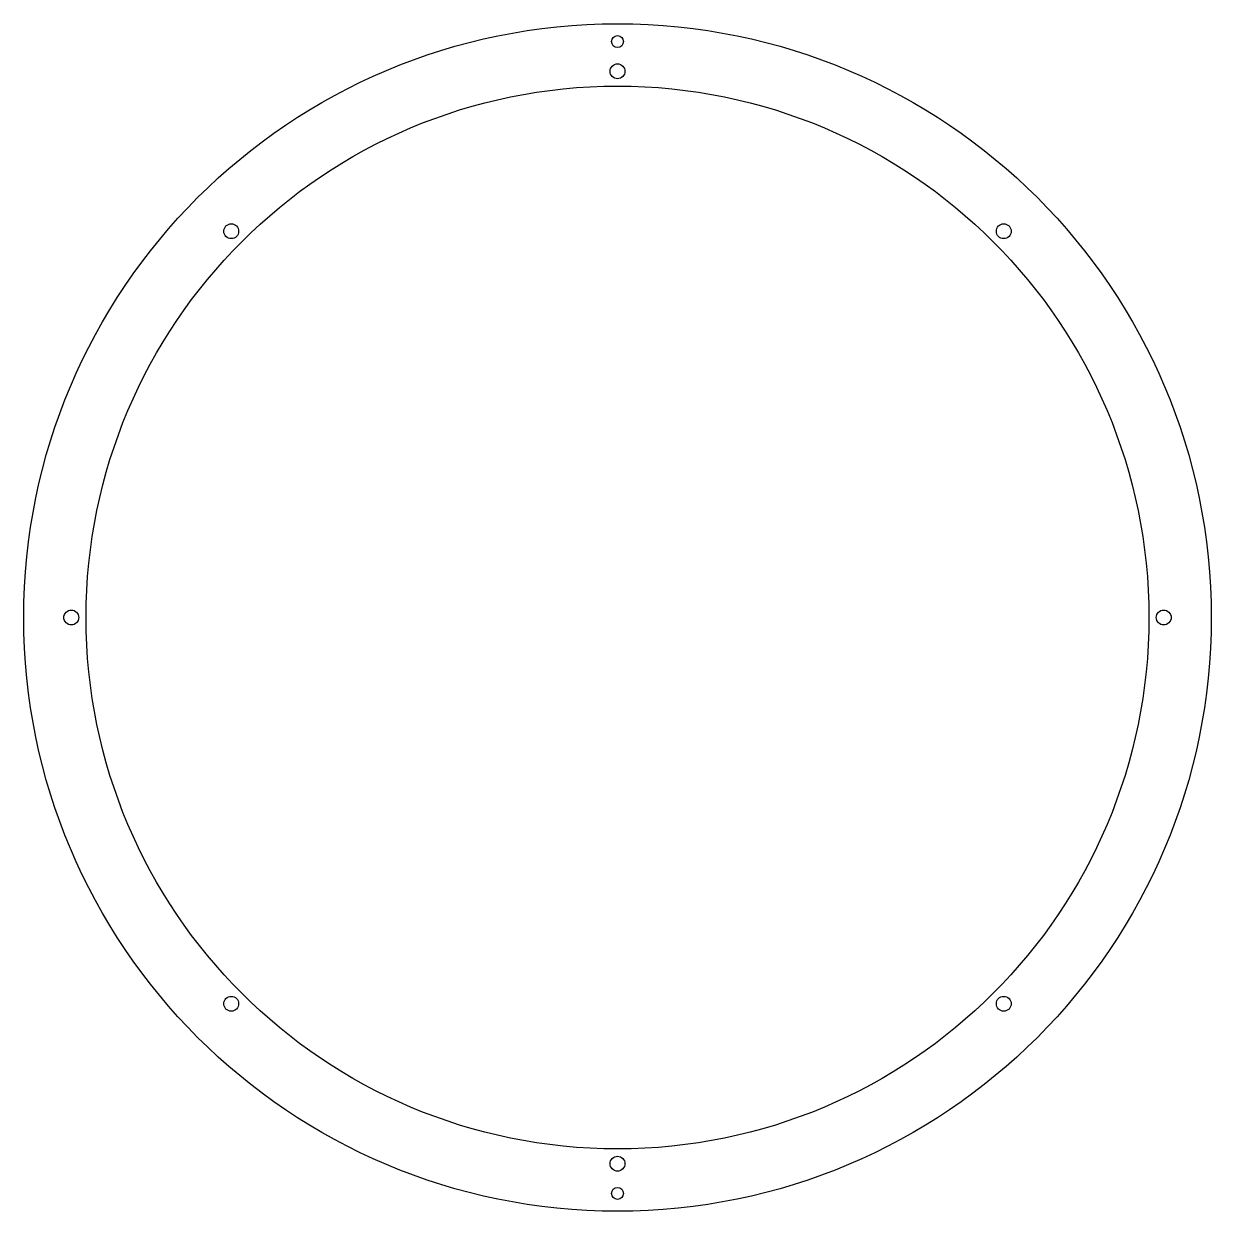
# Model space of a CAD drawing. Header units: millimetres. Extents: x 31 to 431, y 50 to 450.
import ezdxf

# ---------------------------------------------------------------- set-up
doc = ezdxf.new("R2010")
doc.units = ezdxf.units.MM
for name, color, linetype in [('GWINT_M5x0_8_NOM', 7, 'Continuous'), ('KOLKI_NOM_4', 7, 'Continuous'), ('OBRYS', 7, 'Continuous'), ('WEW', 7, 'Continuous')]:
    doc.layers.add(name, color=color, linetype=linetype)

msp = doc.modelspace()

# ---------------------------------------------------------------- linework, layer by layer
at = {"layer": 'GWINT_M5x0_8_NOM'}
for centre in [(231, 434), (100.89, 380.11), (361.11, 380.11), (47, 250), (415, 250), (100.89, 119.89), (361.11, 119.89), (231, 66)]:
    msp.add_circle(centre, 2.5, dxfattribs=at)
at = {"layer": 'KOLKI_NOM_4'}
for centre in [(231, 444), (231, 56)]:
    msp.add_circle(centre, 2, dxfattribs=at)
at = {"layer": 'OBRYS'}
msp.add_circle((231, 250), 200, dxfattribs=at)
at = {"layer": 'WEW'}
msp.add_circle((231, 250), 179, dxfattribs=at)

doc.saveas('drawing.dxf')
